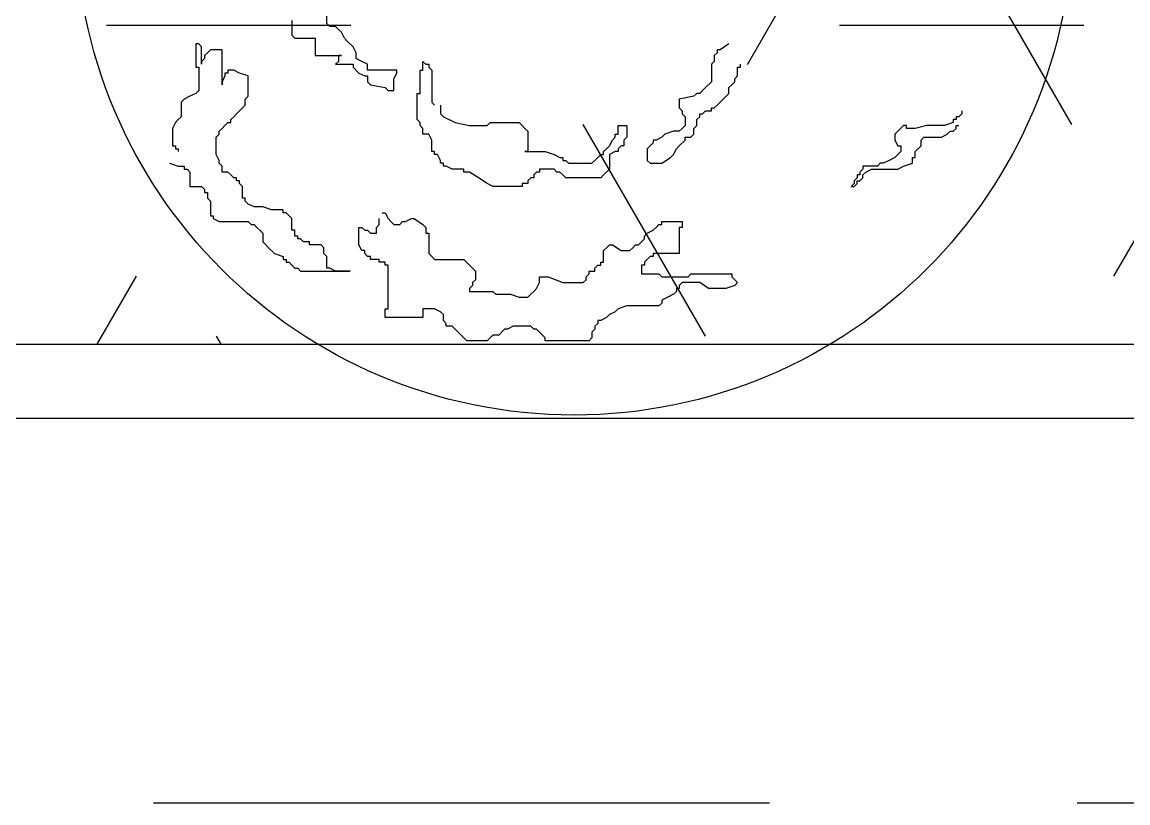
# Model space of a CAD drawing. Extents: x 941299 to 942979, y 2579300 to 2579597.
# Drawn here: x 942407.989 to 942411.581, y 2579400.631 to 2579403.168 of the extents above; entities that cross this region are included whole.
import ezdxf

# ---------------------------------------------------------------- set-up
doc = ezdxf.new("R2010")
doc.units = 0
doc.linetypes.add('HIDDEN', pattern=[0.375, 0.25, -0.125])
for name, color, linetype in [('fz', 7, 'CONTINUOUS'), ('尺寸标注', 2, 'CONTINUOUS'), ('绿化工程', 3, 'CONTINUOUS'), ('路缘石', 37, 'CONTINUOUS')]:
    doc.layers.add(name, color=color, linetype=linetype)

# ---------------------------------------------------------------- blocks, each defined once
blk = doc.blocks.new('dys')
at = {"layer": '绿化工程'}
blk.add_arc((-0.0196, -0.0238), 5.3048, 215.3736, 238.2438, dxfattribs=at)
blk = doc.blocks.new('hg')
at = {"layer": '绿化工程', "color": 3}
for p, q in [((-0.8028, -0.3482), (-0.8028, -0.2442)), ((-0.9164, -0.3388), (-0.9164, -0.3861)), ((-0.7934, -0.3577), (-0.8028, -0.3482)), ((-0.7744, -0.3577), (-0.7934, -0.3577)), ((-0.765, -0.3672), (-0.7744, -0.3577)), ((-0.9164, -0.3861), (-0.9069, -0.3955)), ((-0.7555, -0.3766), (-0.765, -0.3672)), ((-0.7461, -0.3955), (-0.7555, -0.3766)), ((-1.2192, -0.4144), (-1.2286, -0.4144)), ((-1.2286, -0.4144), (-1.2286, -0.4901)), ((-1.2097, -0.4239), (-1.2192, -0.4144)), ((-1.2097, -0.4806), (-1.2097, -0.4239)), ((-0.9069, -0.3955), (-0.8407, -0.3955)), ((-0.8407, -0.3955), (-0.8407, -0.4523)), ((-0.7366, -0.405), (-0.7461, -0.3955)), ((-0.7177, -0.4239), (-0.7366, -0.405)), ((-0.7082, -0.4428), (-0.7177, -0.4239)), ((0.503, -0.4144), (0.4746, -0.4333)), ((-1.2002, -0.4617), (-1.2097, -0.4712)), ((-1.1908, -0.4428), (-1.2002, -0.4523)), ((-1.2002, -0.4523), (-1.2002, -0.4617)), ((-1.1813, -0.4333), (-1.1908, -0.4428)), ((-1.1435, -0.4333), (-1.1813, -0.4333)), ((-1.1435, -0.5468), (-1.1435, -0.4333)), ((-0.8407, -0.4523), (-0.7555, -0.4523)), ((-0.7555, -0.4523), (-0.765, -0.4523)), ((-0.765, -0.4523), (-0.765, -0.4712)), ((-0.7082, -0.4617), (-0.7082, -0.4428)), ((-0.6893, -0.4712), (-0.7082, -0.4617)), ((0.4651, -0.4428), (0.4557, -0.4523)), ((0.4557, -0.4523), (0.4557, -0.4712)), ((0.4746, -0.4333), (0.4651, -0.4333)), ((0.4651, -0.4333), (0.4651, -0.4428)), ((-1.2286, -0.4901), (-1.2192, -0.4901)), ((-1.2192, -0.4901), (-1.2192, -0.5657)), ((-1.2097, -0.4712), (-1.2097, -0.4806)), ((-1.1056, -0.4995), (-1.1245, -0.4995)), ((-1.1245, -0.4995), (-1.1245, -0.509)), ((-1.0867, -0.509), (-1.1056, -0.4995)), ((-0.765, -0.4712), (-0.7744, -0.4806)), ((-0.7744, -0.4806), (-0.7177, -0.4806)), ((-0.7177, -0.4806), (-0.7177, -0.4901)), ((-0.7177, -0.4901), (-0.6987, -0.509)), ((-0.6704, -0.4806), (-0.6893, -0.4712)), ((-0.6704, -0.4995), (-0.6704, -0.4806)), ((-0.5757, -0.4995), (-0.6704, -0.4995)), ((-0.5757, -0.509), (-0.5757, -0.4995)), ((-0.5, -0.5752), (-0.5, -0.4995)), ((-0.5, -0.4995), (-0.4906, -0.4995)), ((-0.4906, -0.4995), (-0.4906, -0.4712)), ((-0.4906, -0.4712), (-0.4811, -0.4806)), ((-0.4811, -0.4806), (-0.4716, -0.4806)), ((-0.4716, -0.4806), (-0.4716, -0.4901)), ((-0.4716, -0.4901), (-0.4622, -0.4995)), ((-0.4622, -0.4995), (-0.4622, -0.6036)), ((0.4557, -0.4712), (0.4462, -0.4806)), ((0.4462, -0.4806), (0.4462, -0.5374)), ((0.5314, -0.5185), (0.5314, -0.4901)), ((0.5314, -0.4901), (0.5408, -0.4901)), ((0.5408, -0.4901), (0.5408, -0.4806)), ((-1.134, -0.5185), (-1.1435, -0.5374)), ((-1.1435, -0.5374), (-1.1435, -0.5468)), ((-1.1245, -0.509), (-1.134, -0.509)), ((-1.134, -0.509), (-1.134, -0.5185)), ((-1.0583, -0.5185), (-1.0867, -0.509)), ((-1.0583, -0.5846), (-1.0583, -0.5185)), ((-0.6987, -0.509), (-0.6798, -0.5185)), ((-0.6798, -0.5185), (-0.6704, -0.5185)), ((-0.6704, -0.5185), (-0.6704, -0.5374)), ((-0.6704, -0.5374), (-0.6609, -0.5468)), ((-0.5852, -0.5279), (-0.5757, -0.509)), ((-0.5852, -0.5657), (-0.5852, -0.5279)), ((0.4462, -0.5374), (0.4273, -0.5563)), ((0.5124, -0.5468), (0.5219, -0.5374)), ((0.5219, -0.5279), (0.5314, -0.5185)), ((0.5219, -0.5374), (0.5219, -0.5279)), ((-1.2192, -0.5657), (-1.2286, -0.5752)), ((-0.6609, -0.5468), (-0.6136, -0.5563)), ((-0.6136, -0.5563), (-0.6041, -0.5657)), ((-0.6041, -0.5657), (-0.5852, -0.5657)), ((0.4178, -0.5657), (0.4083, -0.5752)), ((0.4273, -0.5563), (0.4178, -0.5657)), ((0.503, -0.5563), (0.5124, -0.5468)), ((0.503, -0.5752), (0.503, -0.5563)), ((-1.2665, -0.5941), (-1.2759, -0.6036)), ((-1.2759, -0.6036), (-1.2759, -0.6508)), ((-1.2476, -0.5846), (-1.2665, -0.5941)), ((-1.2286, -0.5752), (-1.2476, -0.5846)), ((-1.0678, -0.5941), (-1.0583, -0.5846)), ((-1.0678, -0.613), (-1.0678, -0.5941)), ((-0.5095, -0.6603), (-0.5095, -0.5752)), ((-0.5095, -0.5752), (-0.5, -0.5752)), ((-0.4622, -0.6036), (-0.4527, -0.613)), ((0.3894, -0.5846), (0.3421, -0.5941)), ((0.3421, -0.5941), (0.3421, -0.6225)), ((0.3989, -0.5752), (0.3894, -0.5846)), ((0.4083, -0.5752), (0.3989, -0.5752)), ((0.4651, -0.613), (0.484, -0.5941)), ((0.484, -0.5941), (0.503, -0.5752)), ((-1.1056, -0.6508), (-1.0962, -0.6414)), ((-1.0962, -0.6414), (-1.0867, -0.6319)), ((-1.0867, -0.6319), (-1.0772, -0.6225)), ((-1.0772, -0.6225), (-1.0678, -0.613)), ((-0.4338, -0.613), (-0.4338, -0.6414)), ((-0.4338, -0.6414), (-0.4243, -0.6508)), ((0.3421, -0.6225), (0.3516, -0.6319)), ((0.3516, -0.6319), (0.3516, -0.6414)), ((0.3516, -0.6414), (0.361, -0.6508)), ((0.4083, -0.6508), (0.4083, -0.6414)), ((0.4083, -0.6414), (0.4178, -0.6414)), ((0.4178, -0.6414), (0.4273, -0.6319)), ((0.4273, -0.6319), (0.4462, -0.6319)), ((0.4462, -0.6319), (0.4462, -0.6225)), ((0.4462, -0.6225), (0.4557, -0.6225)), ((0.4557, -0.6225), (0.4651, -0.613)), ((1.2599, -0.6414), (1.2505, -0.6508)), ((1.2599, -0.6319), (1.2599, -0.6414)), ((-1.2949, -0.6697), (-1.3043, -0.6887)), ((-1.2854, -0.6603), (-1.2949, -0.6697)), ((-1.2759, -0.6508), (-1.2854, -0.6603)), ((-1.1435, -0.6887), (-1.134, -0.6792)), ((-1.134, -0.6792), (-1.1245, -0.6697)), ((-1.1245, -0.6697), (-1.1151, -0.6697)), ((-1.1151, -0.6603), (-1.1056, -0.6508)), ((-1.1151, -0.6697), (-1.1151, -0.6603)), ((-0.5, -0.6697), (-0.5095, -0.6603)), ((-0.5, -0.6792), (-0.5, -0.6697)), ((-0.4906, -0.6887), (-0.5, -0.6792)), ((-0.4243, -0.6508), (-0.3865, -0.6697)), ((-0.3865, -0.6697), (-0.3392, -0.6792)), ((-0.3392, -0.6792), (-0.2824, -0.6792)), ((-0.2824, -0.6792), (-0.2729, -0.6697)), ((-0.2729, -0.6697), (-0.1783, -0.6697)), ((-0.1783, -0.6697), (-0.1689, -0.6792)), ((-0.1689, -0.6792), (-0.1594, -0.6887)), ((0.1434, -0.7076), (0.1434, -0.6792)), ((0.1434, -0.6792), (0.1718, -0.6792)), ((0.1718, -0.6792), (0.1718, -0.717)), ((0.361, -0.6792), (0.3516, -0.6887)), ((0.361, -0.6508), (0.361, -0.6792)), ((0.3894, -0.6887), (0.3989, -0.6792)), ((0.3989, -0.6603), (0.4083, -0.6508)), ((0.3989, -0.6792), (0.3989, -0.6603)), ((1.0707, -0.6792), (1.0518, -0.6981)), ((1.0802, -0.6792), (1.0707, -0.6792)), ((1.0802, -0.6887), (1.0802, -0.6792)), ((1.1464, -0.6792), (1.1085, -0.6887)), ((1.2032, -0.6792), (1.1464, -0.6792)), ((1.2316, -0.6697), (1.2032, -0.6792)), ((1.241, -0.6603), (1.2316, -0.6603)), ((1.2316, -0.6603), (1.2316, -0.6697)), ((1.2505, -0.6508), (1.241, -0.6508)), ((1.241, -0.6508), (1.241, -0.6603)), ((1.241, -0.6887), (1.241, -0.6792)), ((1.241, -0.6792), (1.2505, -0.6792)), ((-1.3043, -0.6887), (-1.3043, -0.7454)), ((-1.1624, -0.717), (-1.1529, -0.7076)), ((-1.1624, -0.7738), (-1.1624, -0.717)), ((-1.1529, -0.6981), (-1.1435, -0.6887)), ((-1.1529, -0.7076), (-1.1529, -0.6981)), ((-0.4906, -0.7076), (-0.4906, -0.6887)), ((-0.4716, -0.7076), (-0.4906, -0.7076)), ((-0.4622, -0.7265), (-0.4716, -0.7076)), ((-0.1594, -0.6887), (-0.1499, -0.6981)), ((-0.1499, -0.6981), (-0.1499, -0.7643)), ((0.1245, -0.7265), (0.1339, -0.717)), ((0.1339, -0.717), (0.1339, -0.7076)), ((0.1339, -0.7076), (0.1434, -0.7076)), ((0.1718, -0.717), (0.1623, -0.7265)), ((0.2853, -0.717), (0.2664, -0.7265)), ((0.2948, -0.7076), (0.2853, -0.717)), ((0.3232, -0.6981), (0.2948, -0.7076)), ((0.3421, -0.6981), (0.3232, -0.6981)), ((0.3516, -0.6887), (0.3421, -0.6981)), ((0.361, -0.7265), (0.361, -0.717)), ((0.361, -0.717), (0.38, -0.717)), ((0.38, -0.717), (0.3894, -0.7076)), ((0.3894, -0.7076), (0.3894, -0.6887)), ((1.0518, -0.6981), (1.0423, -0.7076)), ((1.0423, -0.7076), (1.0423, -0.7265)), ((1.1085, -0.6887), (1.0802, -0.6887)), ((1.1275, -0.7265), (1.1369, -0.717)), ((1.1369, -0.717), (1.1937, -0.717)), ((1.1937, -0.717), (1.2126, -0.7076)), ((1.2126, -0.7076), (1.2221, -0.6981)), ((1.2221, -0.6981), (1.2316, -0.6981)), ((1.2316, -0.6981), (1.241, -0.6887)), ((-1.3043, -0.7454), (-1.2949, -0.7454)), ((-1.2949, -0.7454), (-1.2949, -0.7548)), ((-0.4622, -0.7643), (-0.4622, -0.7265)), ((0.1056, -0.7548), (0.115, -0.7454)), ((0.115, -0.7454), (0.1245, -0.7265)), ((0.1529, -0.7454), (0.1434, -0.7548)), ((0.1623, -0.7454), (0.1529, -0.7454)), ((0.1623, -0.7265), (0.1623, -0.7454)), ((0.2475, -0.7454), (0.238, -0.7548)), ((0.2569, -0.7359), (0.2475, -0.7454)), ((0.2664, -0.7265), (0.2569, -0.7265)), ((0.2569, -0.7265), (0.2569, -0.7359)), ((0.3326, -0.7548), (0.3421, -0.7454)), ((0.3421, -0.7454), (0.361, -0.7265)), ((1.0423, -0.7265), (1.0518, -0.7454)), ((1.0518, -0.7454), (1.0612, -0.7454)), ((1.0612, -0.7454), (1.0612, -0.7643)), ((1.1085, -0.7643), (1.1275, -0.7454)), ((1.1275, -0.7454), (1.1275, -0.7265)), ((-1.2949, -0.7548), (-1.2854, -0.7548)), ((-1.2854, -0.7548), (-1.2854, -0.7643)), ((-1.1529, -0.7927), (-1.1624, -0.7738)), ((-0.4527, -0.7643), (-0.4622, -0.7643)), ((-0.4527, -0.7738), (-0.4527, -0.7643)), ((-0.4433, -0.7738), (-0.4527, -0.7738)), ((-0.4338, -0.7927), (-0.4433, -0.7738)), ((-0.1499, -0.7643), (-0.1594, -0.7643)), ((-0.1594, -0.7643), (-0.0932, -0.7643)), ((-0.0932, -0.7643), (-0.0648, -0.7738)), ((-0.0648, -0.7738), (-0.0458, -0.7832)), ((-0.0458, -0.7832), (-0.0364, -0.7832)), ((-0.0364, -0.7832), (-0.0364, -0.7927)), ((0.0677, -0.7927), (0.0866, -0.7738)), ((0.0866, -0.7738), (0.0961, -0.7738)), ((0.0961, -0.7643), (0.1056, -0.7548)), ((0.0961, -0.7738), (0.0961, -0.7643)), ((0.1339, -0.7643), (0.115, -0.7738)), ((0.115, -0.7738), (0.115, -0.821)), ((0.1434, -0.7643), (0.1339, -0.7643)), ((0.1434, -0.7548), (0.1434, -0.7643)), ((0.238, -0.7548), (0.238, -0.7927)), ((0.2853, -0.8021), (0.3137, -0.7832)), ((0.3137, -0.7832), (0.3232, -0.7738)), ((0.3232, -0.7738), (0.3326, -0.7548)), ((1.0423, -0.7832), (1.0234, -0.7927)), ((1.0612, -0.7643), (1.0423, -0.7832)), ((1.0991, -0.8021), (1.0991, -0.7832)), ((1.0991, -0.7832), (1.1085, -0.7832)), ((1.1085, -0.7832), (1.1085, -0.7643)), ((-1.3138, -0.8021), (-1.2854, -0.8116)), ((-1.2854, -0.8116), (-1.2665, -0.8116)), ((-1.2665, -0.8116), (-1.2665, -0.821)), ((-1.2665, -0.821), (-1.257, -0.821)), ((-1.257, -0.821), (-1.2476, -0.8305)), ((-1.1529, -0.8021), (-1.1529, -0.7927)), ((-1.1435, -0.8116), (-1.1529, -0.8021)), ((-1.1435, -0.8305), (-1.1435, -0.8116)), ((-0.4338, -0.8021), (-0.4338, -0.7927)), ((-0.4243, -0.8021), (-0.4338, -0.8021)), ((-0.4243, -0.8116), (-0.4243, -0.8021)), ((-0.4149, -0.8116), (-0.4243, -0.8116)), ((-0.3959, -0.821), (-0.4149, -0.8116)), ((-0.3581, -0.821), (-0.3959, -0.821)), ((-0.3581, -0.8305), (-0.3581, -0.821)), ((-0.0648, -0.821), (-0.1121, -0.821)), ((-0.1121, -0.821), (-0.1121, -0.8305)), ((-0.0553, -0.8305), (-0.0648, -0.821)), ((-0.0364, -0.7927), (-0.0269, -0.7927)), ((-0.0269, -0.7927), (-0.0175, -0.8021)), ((-0.0175, -0.8021), (0.0582, -0.8021)), ((0.0582, -0.8021), (0.0677, -0.7927)), ((0.115, -0.821), (0.1056, -0.8305)), ((0.238, -0.7927), (0.2475, -0.8021)), ((0.2475, -0.8021), (0.2853, -0.8021)), ((0.9382, -0.821), (0.9288, -0.8305)), ((0.9855, -0.8116), (0.9382, -0.8116)), ((0.9382, -0.8116), (0.9382, -0.821)), ((0.9477, -0.8305), (0.9666, -0.821)), ((0.9666, -0.821), (1.0518, -0.821)), ((0.995, -0.8021), (0.9855, -0.8116)), ((1.0045, -0.8021), (0.995, -0.8021)), ((1.0234, -0.7927), (1.0045, -0.8021)), ((1.0518, -0.821), (1.0707, -0.8116)), ((1.0707, -0.8116), (1.0991, -0.8021)), ((-1.2476, -0.8305), (-1.2476, -0.8778)), ((-1.1245, -0.8305), (-1.1435, -0.8305)), ((-1.1151, -0.84), (-1.1245, -0.8305)), ((-1.1056, -0.8494), (-1.1151, -0.84)), ((-1.0962, -0.8494), (-1.1056, -0.8494)), ((-1.0962, -0.8589), (-1.0962, -0.8494)), ((-1.0867, -0.8589), (-1.0962, -0.8589)), ((-1.0867, -0.8683), (-1.0867, -0.8589)), ((-0.3392, -0.8305), (-0.3581, -0.8305)), ((-0.3108, -0.8494), (-0.3392, -0.8305)), ((-0.2824, -0.8683), (-0.3108, -0.8494)), ((-0.1405, -0.8494), (-0.1499, -0.8589)), ((-0.1499, -0.8589), (-0.1499, -0.8683)), ((-0.131, -0.8494), (-0.1405, -0.8494)), ((-0.1215, -0.8305), (-0.131, -0.84)), ((-0.131, -0.84), (-0.131, -0.8494)), ((-0.1121, -0.8305), (-0.1215, -0.8305)), ((-0.0458, -0.8305), (-0.0553, -0.8305)), ((-0.0364, -0.84), (-0.0458, -0.8305)), ((-0.0269, -0.8494), (-0.0364, -0.84)), ((0.0866, -0.8494), (-0.0269, -0.8494)), ((0.0961, -0.84), (0.0866, -0.8494)), ((0.1056, -0.8305), (0.0961, -0.84)), ((0.9193, -0.8494), (0.9098, -0.8589)), ((0.9098, -0.8589), (0.9098, -0.8683)), ((0.9288, -0.84), (0.9193, -0.84)), ((0.9193, -0.84), (0.9193, -0.8494)), ((0.9193, -0.8683), (0.9193, -0.8589)), ((0.9193, -0.8589), (0.9288, -0.8589)), ((0.9288, -0.8305), (0.9288, -0.84)), ((0.9288, -0.8589), (0.9382, -0.8494)), ((0.9382, -0.84), (0.9477, -0.8305)), ((0.9382, -0.8494), (0.9382, -0.84)), ((-1.2476, -0.8778), (-1.2097, -0.8778)), ((-1.2097, -0.8778), (-1.2002, -0.8872)), ((-1.2002, -0.8872), (-1.2002, -0.8967)), ((-1.2002, -0.8967), (-1.1908, -0.8967)), ((-1.1908, -0.8967), (-1.1908, -0.9156)), ((-1.0772, -0.8778), (-1.0867, -0.8683)), ((-1.0772, -0.9156), (-1.0772, -0.8778)), ((-0.2635, -0.8778), (-0.2824, -0.8683)), ((-0.1689, -0.8778), (-0.2635, -0.8778)), ((-0.1499, -0.8683), (-0.1689, -0.8683)), ((-0.1689, -0.8683), (-0.1689, -0.8778)), ((0.9098, -0.8683), (0.9004, -0.8778)), ((0.9004, -0.8778), (0.9098, -0.8778)), ((0.9098, -0.8778), (0.9193, -0.8683)), ((-1.1908, -0.9156), (-1.1813, -0.9251)), ((-1.1813, -0.9251), (-1.1813, -0.9723)), ((-1.0678, -0.9156), (-1.0772, -0.9156)), ((-1.0678, -0.9251), (-1.0678, -0.9156)), ((-1.0583, -0.9345), (-1.0678, -0.9251)), ((-1.0394, -0.944), (-1.0583, -0.9345)), ((-1.011, -0.944), (-1.0394, -0.944)), ((-0.9826, -0.9534), (-1.011, -0.944)), ((-0.9448, -0.9534), (-0.9826, -0.9534)), ((-0.9448, -0.9629), (-0.9448, -0.9534)), ((-0.9353, -0.9629), (-0.9448, -0.9629)), ((-0.9258, -0.9723), (-0.9353, -0.9629)), ((-0.623, -0.9629), (-0.6136, -0.9629)), ((-0.6136, -0.9629), (-0.6041, -0.9818)), ((-1.1813, -0.9723), (-1.1719, -0.9723)), ((-1.1719, -0.9723), (-1.1719, -0.9818)), ((-1.1719, -0.9818), (-1.1529, -0.9912)), ((-1.1529, -0.9912), (-1.0583, -0.9912)), ((-1.0583, -0.9912), (-1.0488, -1.0007)), ((-1.0488, -1.0007), (-1.0394, -1.0007)), ((-1.0394, -1.0007), (-1.0299, -1.0102)), ((-0.9164, -0.9818), (-0.9258, -0.9723)), ((-0.9164, -1.0196), (-0.9164, -0.9818)), ((-0.642, -1.0102), (-0.6325, -1.0007)), ((-0.6325, -1.0007), (-0.6325, -0.9818)), ((-0.6041, -0.9818), (-0.5947, -0.9912)), ((-0.5947, -0.9912), (-0.5852, -1.0007)), ((-0.5852, -1.0007), (-0.5663, -1.0007)), ((-0.5663, -1.0007), (-0.5568, -0.9912)), ((-0.5568, -0.9912), (-0.5473, -0.9912)), ((-0.5473, -0.9912), (-0.5284, -0.9818)), ((-0.5284, -0.9818), (-0.519, -0.9818)), ((-0.519, -0.9818), (-0.4906, -1.0007)), ((-0.4906, -1.0007), (-0.4811, -1.0102)), ((0.2664, -1.0102), (0.2759, -1.0007)), ((0.2759, -1.0007), (0.2853, -1.0007)), ((0.2853, -1.0007), (0.2853, -0.9912)), ((0.2853, -0.9912), (0.3516, -0.9912)), ((0.3516, -0.9912), (0.3516, -1.0102)), ((-1.0299, -1.0102), (-1.0205, -1.0196)), ((-1.0205, -1.0196), (-1.011, -1.0291)), ((-1.011, -1.0291), (-1.011, -1.0574)), ((-0.9069, -1.0196), (-0.9164, -1.0196)), ((-0.9069, -1.0385), (-0.9069, -1.0196)), ((-0.8974, -1.0385), (-0.9069, -1.0385)), ((-0.8974, -1.048), (-0.8974, -1.0385)), ((-0.6987, -1.0669), (-0.6987, -1.0102)), ((-0.6987, -1.0102), (-0.6893, -1.0102)), ((-0.6893, -1.0102), (-0.6798, -1.0196)), ((-0.6798, -1.0196), (-0.6704, -1.0196)), ((-0.6704, -1.0196), (-0.6609, -1.0291)), ((-0.6609, -1.0291), (-0.642, -1.0291)), ((-0.642, -1.0291), (-0.642, -1.0102)), ((-0.4811, -1.0102), (-0.4811, -1.0291)), ((-0.4811, -1.0291), (-0.4716, -1.0291)), ((-0.4716, -1.0291), (-0.4716, -1.0953)), ((0.2286, -1.0385), (0.238, -1.0291)), ((0.2286, -1.048), (0.2286, -1.0385)), ((0.238, -1.0291), (0.2569, -1.0196)), ((0.2569, -1.0196), (0.2664, -1.0102)), ((0.3516, -1.0102), (0.3421, -1.0102)), ((0.3421, -1.0102), (0.3421, -1.0953)), ((-1.011, -1.0574), (-1.0015, -1.0669)), ((-1.0015, -1.0669), (-0.9921, -1.0763)), ((-0.9921, -1.0763), (-0.9731, -1.0953)), ((-0.888, -1.048), (-0.8974, -1.048)), ((-0.8785, -1.0574), (-0.888, -1.048)), ((-0.8596, -1.0574), (-0.8785, -1.0574)), ((-0.8596, -1.0669), (-0.8596, -1.0574)), ((-0.8218, -1.0669), (-0.8596, -1.0669)), ((-0.8123, -1.0763), (-0.8218, -1.0669)), ((-0.8123, -1.0953), (-0.8123, -1.0763)), ((-0.6893, -1.0858), (-0.6987, -1.0669)), ((0.0961, -1.0858), (0.1056, -1.0763)), ((0.1056, -1.0763), (0.115, -1.0669)), ((0.115, -1.0669), (0.1245, -1.0669)), ((0.1245, -1.0669), (0.1529, -1.0858)), ((0.1812, -1.0858), (0.1907, -1.0763)), ((0.1907, -1.0763), (0.2002, -1.0669)), ((0.2002, -1.0669), (0.2096, -1.0669)), ((0.2096, -1.0669), (0.2191, -1.0574)), ((0.2191, -1.0574), (0.2286, -1.048)), ((-0.9731, -1.0953), (-0.9448, -1.1047)), ((-0.9448, -1.1047), (-0.9448, -1.1142)), ((-0.8028, -1.1047), (-0.8123, -1.0953)), ((-0.8028, -1.1425), (-0.8028, -1.1047)), ((-0.6798, -1.0858), (-0.6893, -1.0858)), ((-0.6798, -1.0953), (-0.6798, -1.0858)), ((-0.6704, -1.1047), (-0.6798, -1.0953)), ((-0.6609, -1.1047), (-0.6704, -1.1047)), ((-0.6609, -1.1142), (-0.6609, -1.1047)), ((-0.4716, -1.0953), (-0.4622, -1.1047)), ((-0.4622, -1.1047), (-0.4527, -1.1142)), ((0.0961, -1.1236), (0.0961, -1.0858)), ((0.1529, -1.0858), (0.1812, -1.0858)), ((0.2475, -1.1047), (0.238, -1.1142)), ((0.2569, -1.1047), (0.2475, -1.1047)), ((0.3421, -1.0953), (0.2569, -1.0953)), ((0.2569, -1.0953), (0.2569, -1.1047)), ((-0.9448, -1.1142), (-0.9353, -1.1142)), ((-0.9353, -1.1142), (-0.9353, -1.1236)), ((-0.9353, -1.1236), (-0.9258, -1.1236)), ((-0.9258, -1.1236), (-0.9164, -1.1331)), ((-0.9164, -1.1331), (-0.9069, -1.1425)), ((-0.9069, -1.1425), (-0.8974, -1.1425)), ((-0.8974, -1.1425), (-0.888, -1.152)), ((-0.7934, -1.1425), (-0.8028, -1.1425)), ((-0.7744, -1.152), (-0.7934, -1.1425)), ((-0.6325, -1.1142), (-0.6609, -1.1142)), ((-0.6325, -1.1236), (-0.6325, -1.1142)), ((-0.6136, -1.1236), (-0.6325, -1.1236)), ((-0.6136, -1.1331), (-0.6136, -1.1236)), ((-0.6041, -1.1331), (-0.6136, -1.1331)), ((-0.6041, -1.2749), (-0.6041, -1.1331)), ((-0.4527, -1.1142), (-0.3581, -1.1142)), ((-0.3581, -1.1142), (-0.3392, -1.1331)), ((-0.3392, -1.1331), (-0.3297, -1.1425)), ((-0.3297, -1.1425), (-0.3203, -1.152)), ((0.0677, -1.1425), (0.0772, -1.1331)), ((0.0677, -1.152), (0.0677, -1.1425)), ((0.0772, -1.1331), (0.0866, -1.1331)), ((0.0866, -1.1331), (0.0866, -1.1236)), ((0.0866, -1.1236), (0.0961, -1.1236)), ((0.2286, -1.1331), (0.2191, -1.1331)), ((0.2191, -1.1331), (0.2191, -1.1615)), ((0.238, -1.1142), (0.2286, -1.1236)), ((0.2286, -1.1236), (0.2286, -1.1331)), ((-0.888, -1.152), (-0.7271, -1.152)), ((-0.7271, -1.152), (-0.7744, -1.152)), ((-0.3203, -1.1804), (-0.3297, -1.1898)), ((-0.3203, -1.152), (-0.3203, -1.1804)), ((-0.1121, -1.1898), (-0.1121, -1.1709)), ((-0.1121, -1.1709), (-0.0837, -1.1709)), ((-0.0837, -1.1709), (-0.0364, -1.1898)), ((0.0299, -1.1898), (0.0393, -1.1804)), ((0.0393, -1.1709), (0.0488, -1.1615)), ((0.0393, -1.1804), (0.0393, -1.1709)), ((0.0488, -1.1615), (0.0488, -1.152)), ((0.0488, -1.152), (0.0677, -1.152)), ((0.2191, -1.1615), (0.2759, -1.1615)), ((0.2759, -1.1615), (0.2853, -1.1709)), ((0.2853, -1.1709), (0.3705, -1.1709)), ((0.3705, -1.1709), (0.38, -1.1615)), ((0.38, -1.1615), (0.5124, -1.1615)), ((0.5124, -1.1615), (0.5124, -1.1709)), ((0.5124, -1.1709), (0.5219, -1.1804)), ((0.5219, -1.1804), (0.5314, -1.1898)), ((-0.3297, -1.1993), (-0.3392, -1.2087)), ((-0.3392, -1.2087), (-0.3392, -1.2182)), ((-0.3392, -1.2182), (-0.2635, -1.2182)), ((-0.3297, -1.1898), (-0.3297, -1.1993)), ((-0.2635, -1.2182), (-0.254, -1.2276)), ((-0.1405, -1.2276), (-0.131, -1.2182)), ((-0.131, -1.2182), (-0.1215, -1.2087)), ((-0.1215, -1.2087), (-0.1121, -1.1898)), ((-0.0364, -1.1898), (0.0299, -1.1898)), ((0.3326, -1.2182), (0.3232, -1.2276)), ((0.3421, -1.2087), (0.3326, -1.2087)), ((0.3326, -1.2087), (0.3326, -1.2182)), ((0.3516, -1.1898), (0.3421, -1.1993)), ((0.3421, -1.1993), (0.3421, -1.2087)), ((0.4083, -1.1898), (0.3516, -1.1898)), ((0.4367, -1.2087), (0.4083, -1.1898)), ((0.4935, -1.2087), (0.4367, -1.2087)), ((0.5219, -1.1993), (0.4935, -1.2087)), ((0.5314, -1.1898), (0.5219, -1.1993)), ((-0.254, -1.2276), (-0.2067, -1.2276)), ((-0.2067, -1.2276), (-0.1783, -1.2371)), ((-0.1783, -1.2371), (-0.1499, -1.2371)), ((-0.1499, -1.2371), (-0.1405, -1.2276)), ((0.2853, -1.256), (0.2759, -1.2655)), ((0.3043, -1.2371), (0.2853, -1.2466)), ((0.2853, -1.2466), (0.2853, -1.256)), ((0.3232, -1.2276), (0.3043, -1.2371)), ((-0.6136, -1.3033), (-0.6136, -1.2749)), ((-0.6136, -1.2749), (-0.6041, -1.2749)), ((-0.4527, -1.2749), (-0.4906, -1.2749)), ((-0.4906, -1.2749), (-0.4906, -1.3033)), ((-0.4338, -1.2844), (-0.4527, -1.2749)), ((-0.4243, -1.2938), (-0.4338, -1.2844)), ((0.1339, -1.2844), (0.115, -1.2938)), ((0.1434, -1.2749), (0.1339, -1.2844)), ((0.1718, -1.2655), (0.1434, -1.2749)), ((0.2759, -1.2655), (0.1718, -1.2655)), ((-0.4906, -1.3033), (-0.6136, -1.3033)), ((-0.4243, -1.3127), (-0.4243, -1.2938)), ((-0.4149, -1.3222), (-0.4243, -1.3127)), ((-0.4149, -1.3317), (-0.4149, -1.3222)), ((0.0772, -1.3222), (0.0677, -1.3317)), ((0.0866, -1.3127), (0.0772, -1.3127)), ((0.0772, -1.3127), (0.0772, -1.3222)), ((0.1056, -1.3033), (0.0866, -1.3127)), ((0.115, -1.2938), (0.1056, -1.3033)), ((-0.3959, -1.3317), (-0.4149, -1.3317)), ((-0.3581, -1.3695), (-0.3959, -1.3317)), ((-0.2635, -1.36), (-0.2729, -1.3695)), ((-0.2446, -1.36), (-0.2635, -1.36)), ((-0.2256, -1.3411), (-0.2446, -1.36)), ((-0.2162, -1.3411), (-0.2256, -1.3411)), ((-0.1972, -1.3317), (-0.2162, -1.3411)), ((-0.1405, -1.3317), (-0.1972, -1.3317)), ((-0.131, -1.3411), (-0.1405, -1.3317)), ((-0.1215, -1.3411), (-0.131, -1.3411)), ((-0.1121, -1.3506), (-0.1215, -1.3411)), ((-0.0932, -1.3695), (-0.1121, -1.3506)), ((0.0677, -1.3411), (0.0582, -1.3506)), ((0.0582, -1.3506), (0.0582, -1.3695)), ((0.0677, -1.3317), (0.0677, -1.3411)), ((-0.3486, -1.3789), (-0.3581, -1.3695)), ((-0.2824, -1.3789), (-0.3486, -1.3789)), ((-0.2729, -1.3695), (-0.2824, -1.3789)), ((-0.0932, -1.3789), (-0.0932, -1.3695)), ((0.0488, -1.3789), (-0.0932, -1.3789)), ((0.0582, -1.3695), (0.0488, -1.3789))]:
    blk.add_line(p, q, dxfattribs=at)
blk.add_circle((0, 0), 1.62, dxfattribs=at)

msp = doc.modelspace()

# ---------------------------------------------------------------- hatches: boundary and pattern name
at = {"layer": '绿化工程'}
h = msp.add_hatch(dxfattribs=at)
h.set_pattern_fill('HEX', color=9, scale=0.25, style=0)
h.set_pattern_definition([(0, (0, 0), (0, 1.374815), [0.79375, -1.5875]), (120, (0, 0), (-1.1906247155, -0.6874075), [0.79375, -1.5875]), (60, (0.7937, 0), (-1.1906247155, 0.6874075), [0.79375, -1.5875])])
h.paths.add_polyline_path([(942397.9167, 2579402.12137), (942397.9167, 2579404.38137), (942460.4167, 2579404.38137), (942460.4167, 2579402.12137)])

# ---------------------------------------------------------------- linework, layer by layer
at = {"layer": 'fz'}
msp.add_line((942210.4167, 2579401.88137), (942510.4167, 2579401.88137), dxfattribs=at)
at = {"layer": 'fz', "color": 2}
msp.add_line((942210.4167, 2579401.88137), (942510.4167, 2579401.88137), dxfattribs=at)
at = {"layer": '尺寸标注', "color": 253, "linetype": 'HIDDEN', "ltscale": 8}
msp.add_line((942210.4167, 2579400.63137), (942510.4167, 2579400.63137), dxfattribs=at)
at = {"layer": '路缘石'}
msp.add_line((942210.4167, 2579402.12137), (942510.4167, 2579402.12137), dxfattribs=at)

# ---------------------------------------------------------------- block references
at = {"layer": 'fz'}
for name, p in [('dys', (942415.92515, 2579406.95294)), ('hg', (942409.78221, 2579403.51115))]:
    msp.add_blockref(name, p, dxfattribs=at)

doc.saveas('drawing.dxf')
